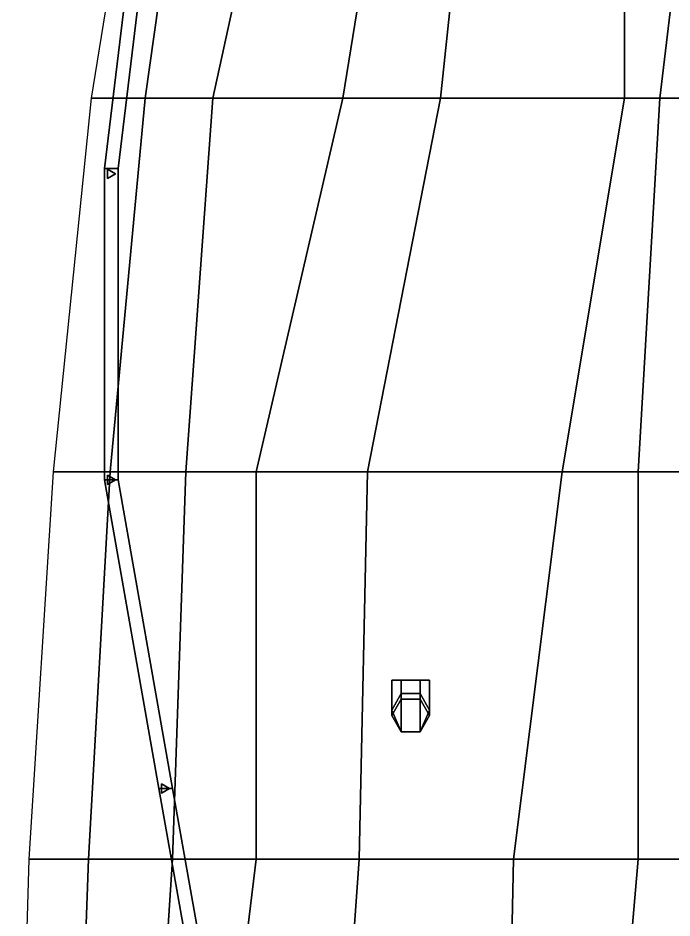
# Model space of a CAD drawing. Header units: millimetres. Extents: x -3.2 to 17.4, y -17.6 to 52.8.
# Drawn here: x -3.13 to -0.715, y 6.882 to 10.205 of the extents above; entities that cross this region are included whole.
import ezdxf

# ---------------------------------------------------------------- set-up
doc = ezdxf.new("R2010")
doc.units = ezdxf.units.MM
doc.layers.add('hull2', color=7, linetype='Continuous')

msp = doc.modelspace()

# ---------------------------------------------------------------- linework, layer by layer
for points in [[(-2.86, 9.91, 2.84), (2.86, 9.91, 2.84), (2.63, 11.33, 2.93), (-2.63, 11.33, 2.93)], [(-3, 8.53, 2.75), (3, 8.53, 2.75), (2.86, 9.91, 2.84), (-2.86, 9.91, 2.84)], [(-3.09, 7.1, 2.67), (3.09, 7.1, 2.67), (3, 8.53, 2.75), (-3, 8.53, 2.75)], [(-1.75, 7.76, 3.38), (-1.61, 7.76, 3.38), (-1.645, 7.76, 3.29), (-1.715, 7.76, 3.29)], [(-1.715, 7.76, 3.51), (-1.645, 7.76, 3.51), (-1.61, 7.76, 3.38), (-1.75, 7.76, 3.38)], [(-1.75, 7.65, 3.31), (-1.715, 7.57, 3.37), (-1.715, 7.76, 3.51), (-1.75, 7.76, 3.38)], [(-1.715, 7.7109, 3.2491), (-1.75, 7.65, 3.31), (-1.75, 7.76, 3.38), (-1.715, 7.76, 3.29)], [(-1.645, 7.7109, 3.2491), (-1.715, 7.7109, 3.2491), (-1.715, 7.76, 3.29), (-1.645, 7.76, 3.29)], [(-1.715, 7.57, 3.37), (-1.645, 7.57, 3.37), (-1.645, 7.76, 3.51), (-1.715, 7.76, 3.51)], [(-1.645, 7.57, 3.37), (-1.61, 7.65, 3.31), (-1.61, 7.76, 3.38), (-1.645, 7.76, 3.51)], [(-1.61, 7.65, 3.31), (-1.645, 7.7109, 3.2491), (-1.645, 7.76, 3.29), (-1.61, 7.76, 3.38)], [(-1.715, 7.6906, 3.2), (-1.75, 7.63, 3.2), (-1.75, 7.65, 3.31), (-1.715, 7.7109, 3.2491)], [(-1.645, 7.6906, 3.2), (-1.715, 7.6906, 3.2), (-1.715, 7.7109, 3.2491), (-1.645, 7.7109, 3.2491)], [(-1.61, 7.63, 3.2), (-1.645, 7.6906, 3.2), (-1.645, 7.7109, 3.2491), (-1.61, 7.65, 3.31)], [(-1.715, 7.6906, 2.69), (-1.75, 7.63, 2.69), (-1.75, 7.63, 3.2), (-1.715, 7.6906, 3.2)], [(-1.645, 7.6906, 2.69), (-1.715, 7.6906, 2.69), (-1.715, 7.6906, 3.2), (-1.645, 7.6906, 3.2)], [(-1.61, 7.63, 2.69), (-1.645, 7.6906, 2.69), (-1.645, 7.6906, 3.2), (-1.61, 7.63, 3.2)], [(-1.75, 7.63, 3.2), (-1.715, 7.5694, 3.2), (-1.715, 7.57, 3.37), (-1.75, 7.65, 3.31)], [(-1.645, 7.5694, 3.2), (-1.61, 7.63, 3.2), (-1.61, 7.65, 3.31), (-1.645, 7.57, 3.37)], [(-1.75, 7.63, 2.69), (-1.715, 7.5694, 2.69), (-1.715, 7.5694, 3.2), (-1.75, 7.63, 3.2)], [(-1.645, 7.5694, 2.69), (-1.61, 7.63, 2.69), (-1.61, 7.63, 3.2), (-1.645, 7.5694, 3.2)], [(-1.715, 7.5694, 3.2), (-1.645, 7.5694, 3.2), (-1.645, 7.57, 3.37), (-1.715, 7.57, 3.37)], [(-1.715, 7.5694, 2.69), (-1.645, 7.5694, 2.69), (-1.645, 7.5694, 3.2), (-1.715, 7.5694, 3.2)], [(-3.13, 5.7, 2.62), (3.13, 5.7, 2.62), (3.09, 7.1, 2.67), (-3.09, 7.1, 2.67)]]:
    msp.add_3dface(points)
at = {"layer": 'hull2'}
for points in [[(-2.86, 9.91, 2.84), (-2.66, 9.91, 1.59), (-2.46, 11.33, 1.9), (-2.63, 11.33, 2.93)], [(-2.66, 9.91, 1.59), (-2.41, 9.91, 1.53), (-2.1, 11.33, 1.79), (-2.46, 11.33, 1.9)], [(-2.41, 9.91, 1.53), (-1.93, 9.91, 1.25), (-1.7, 11.33, 1.5), (-2.1, 11.33, 1.79)], [(-1.93, 9.91, 1.25), (-1.57, 9.91, 0.84), (-1.42, 11.33, 1.17), (-1.7, 11.33, 1.5)], [(-1.57, 9.91, 0.84), (-0.89, 9.91, -0.27), (-0.89, 11.33, 0.17), (-1.42, 11.33, 1.17)], [(-0.89, 9.91, -0.27), (-0.76, 9.91, -0.48), (-0.59, 11.33, -0.43), (-0.89, 11.33, 0.17)], [(-0.76, 9.91, -0.48), (-0.42, 9.91, -0.83), (-0.29, 11.33, -0.83), (-0.59, 11.33, -0.43)], [(-2.76, 9.65, 3.63), (-2.62, 10.81, 3.24), (-2.67, 10.81, 3.24), (-2.81, 9.65, 3.63)], [(-2.81, 9.65, 3.63), (-2.67, 10.81, 3.24), (-2.62, 10.81, 3.24), (-2.76, 9.65, 3.63)], [(-3, 8.53, 2.75), (-2.79, 8.53, 1.3), (-2.66, 9.91, 1.59), (-2.86, 9.91, 2.84)], [(-2.79, 8.53, 1.3), (-2.51, 8.53, 1.22), (-2.41, 9.91, 1.53), (-2.66, 9.91, 1.59)], [(-2.51, 8.53, 1.22), (-2.25, 8.53, 1.08), (-1.93, 9.91, 1.25), (-2.41, 9.91, 1.53)], [(-2.25, 8.53, 1.08), (-1.84, 8.53, 0.75), (-1.57, 9.91, 0.84), (-1.93, 9.91, 1.25)], [(-1.84, 8.53, 0.75), (-1.12, 8.53, -0.27), (-0.89, 9.91, -0.27), (-1.57, 9.91, 0.84)], [(-1.12, 8.53, -0.27), (-0.84, 8.53, -0.59), (-0.76, 9.91, -0.48), (-0.89, 9.91, -0.27)], [(-0.84, 8.53, -0.59), (-0.54, 8.53, -0.83), (-0.42, 9.91, -0.83), (-0.76, 9.91, -0.48)], [(-2.81, 8.5, 3.56), (-2.81, 9.65, 3.63), (-2.76, 9.65, 3.63), (-2.76, 8.5, 3.56)], [(-2.76, 8.5, 3.56), (-2.76, 9.65, 3.63), (-2.81, 9.65, 3.63), (-2.81, 8.5, 3.56)], [(-2.8, 9.6473, 2.81), (-2.77, 9.63, 2.81), (-2.77, 9.63, 3.63), (-2.8, 9.6473, 3.63)], [(-2.8, 9.6127, 2.81), (-2.8, 9.6473, 2.81), (-2.8, 9.6473, 3.63), (-2.8, 9.6127, 3.63)], [(-2.77, 9.63, 2.81), (-2.8, 9.6127, 2.81), (-2.8, 9.6127, 3.63), (-2.77, 9.63, 3.63)], [(-3.09, 7.1, 2.67), (-2.87, 7.1, 1.04), (-2.79, 8.53, 1.3), (-3, 8.53, 2.75)], [(-2.87, 7.1, 1.04), (-2.56, 7.1, 0.97), (-2.51, 8.53, 1.22), (-2.79, 8.53, 1.3)], [(-2.8, 8.4827, 2.74), (-2.8, 8.5173, 2.74), (-2.8, 8.5173, 3.56), (-2.8, 8.4827, 3.56)], [(-2.8, 8.5173, 2.74), (-2.77, 8.5, 2.74), (-2.77, 8.5, 3.56), (-2.8, 8.5173, 3.56)], [(-2.56, 7.1, 0.97), (-2.25, 7.1, 0.84), (-2.25, 8.53, 1.08), (-2.51, 8.53, 1.22)], [(-2.25, 7.1, 0.84), (-1.87, 7.1, 0.48), (-1.84, 8.53, 0.75), (-2.25, 8.53, 1.08)], [(-1.87, 7.1, 0.48), (-1.3, 7.1, -0.27), (-1.12, 8.53, -0.27), (-1.84, 8.53, 0.75)], [(-1.3, 7.1, -0.27), (-0.84, 7.1, -0.76), (-0.84, 8.53, -0.59), (-1.12, 8.53, -0.27)], [(-0.84, 7.1, -0.76), (-0.54, 7.1, -0.94), (-0.54, 8.53, -0.83), (-0.84, 8.53, -0.59)], [(-2.56, 7.36, 3.5), (-2.76, 8.5, 3.56), (-2.81, 8.5, 3.56), (-2.61, 7.36, 3.5)], [(-2.61, 7.36, 3.5), (-2.81, 8.5, 3.56), (-2.76, 8.5, 3.56), (-2.56, 7.36, 3.5)], [(-2.77, 8.5, 2.74), (-2.8, 8.4827, 2.74), (-2.8, 8.4827, 3.56), (-2.77, 8.5, 3.56)], [(-2.45, 6.46, 3.46), (-2.61, 7.36, 3.5), (-2.56, 7.36, 3.5), (-2.4, 6.46, 3.46)], [(-2.4, 6.46, 3.46), (-2.56, 7.36, 3.5), (-2.61, 7.36, 3.5), (-2.45, 6.46, 3.46)], [(-2.6, 7.3427, 2.68), (-2.6, 7.3773, 2.68), (-2.6, 7.3773, 3.5), (-2.6, 7.3427, 3.5)], [(-2.6, 7.3773, 2.68), (-2.57, 7.36, 2.68), (-2.57, 7.36, 3.5), (-2.6, 7.3773, 3.5)], [(-2.57, 7.36, 2.68), (-2.6, 7.3427, 2.68), (-2.6, 7.3427, 3.5), (-2.57, 7.36, 3.5)], [(-3.13, 5.7, 2.62), (-2.92, 5.7, 0.83), (-2.87, 7.1, 1.04), (-3.09, 7.1, 2.67)], [(-2.92, 5.7, 0.83), (-2.65, 5.7, 0.75), (-2.56, 7.1, 0.97), (-2.87, 7.1, 1.04)], [(-2.65, 5.7, 0.75), (-2.42, 5.7, 0.64), (-2.25, 7.1, 0.84), (-2.56, 7.1, 0.97)], [(-2.42, 5.7, 0.64), (-1.97, 5.7, 0.31), (-1.87, 7.1, 0.48), (-2.25, 7.1, 0.84)], [(-1.97, 5.7, 0.31), (-1.33, 5.7, -0.43), (-1.3, 7.1, -0.27), (-1.87, 7.1, 0.48)], [(-1.33, 5.7, -0.43), (-0.96, 5.7, -0.76), (-0.84, 7.1, -0.76), (-1.3, 7.1, -0.27)], [(-0.96, 5.7, -0.76), (-0.67, 5.7, -0.94), (-0.54, 7.1, -0.94), (-0.84, 7.1, -0.76)]]:
    msp.add_3dface(points, dxfattribs=at)

doc.saveas('drawing.dxf')
